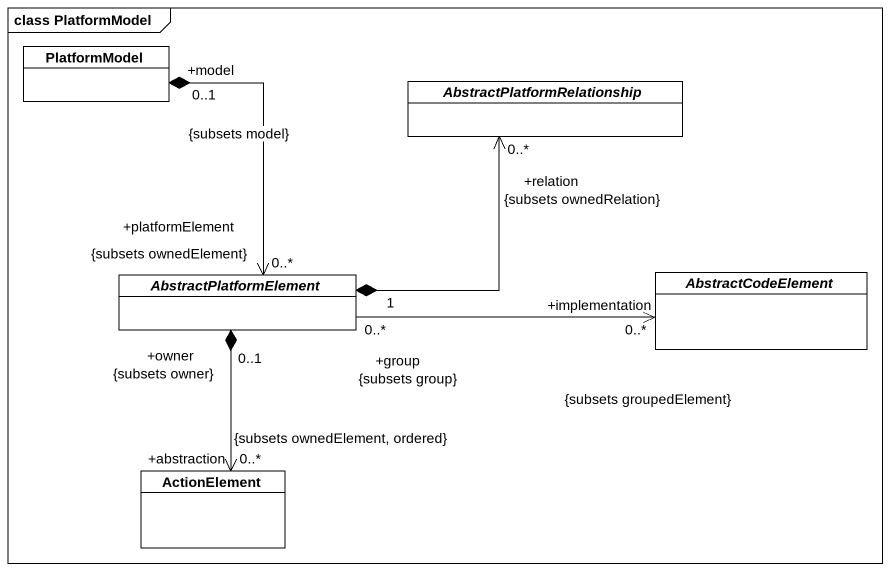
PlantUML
@startuml
mainframe class PlatformModel
hide circle
hide empty members
class PlatformModel
abstract class AbstractPlatformRelationship
abstract class AbstractPlatformElement
abstract class AbstractCodeElement
class ActionElement
PlatformModel "+model\n0..1\n{subsets model}" *--> "+platformElement\n0..*\n{subsets ownedElement}" AbstractPlatformElement
AbstractPlatformElement "1" *-up-> "+relation\n0..*\n{subsets ownedRelation}" AbstractPlatformRelationship
AbstractPlatformElement "+owner\n0..1\n{subsets owner}" *--> "+abstraction\n0..*\n{subsets ownedElement, ordered}" ActionElement
AbstractCodeElement "+implementation\n0..*\n{subsets groupedElement}" <-left- "+group\n0..*\n{subsets group}" AbstractPlatformElement
@enduml
